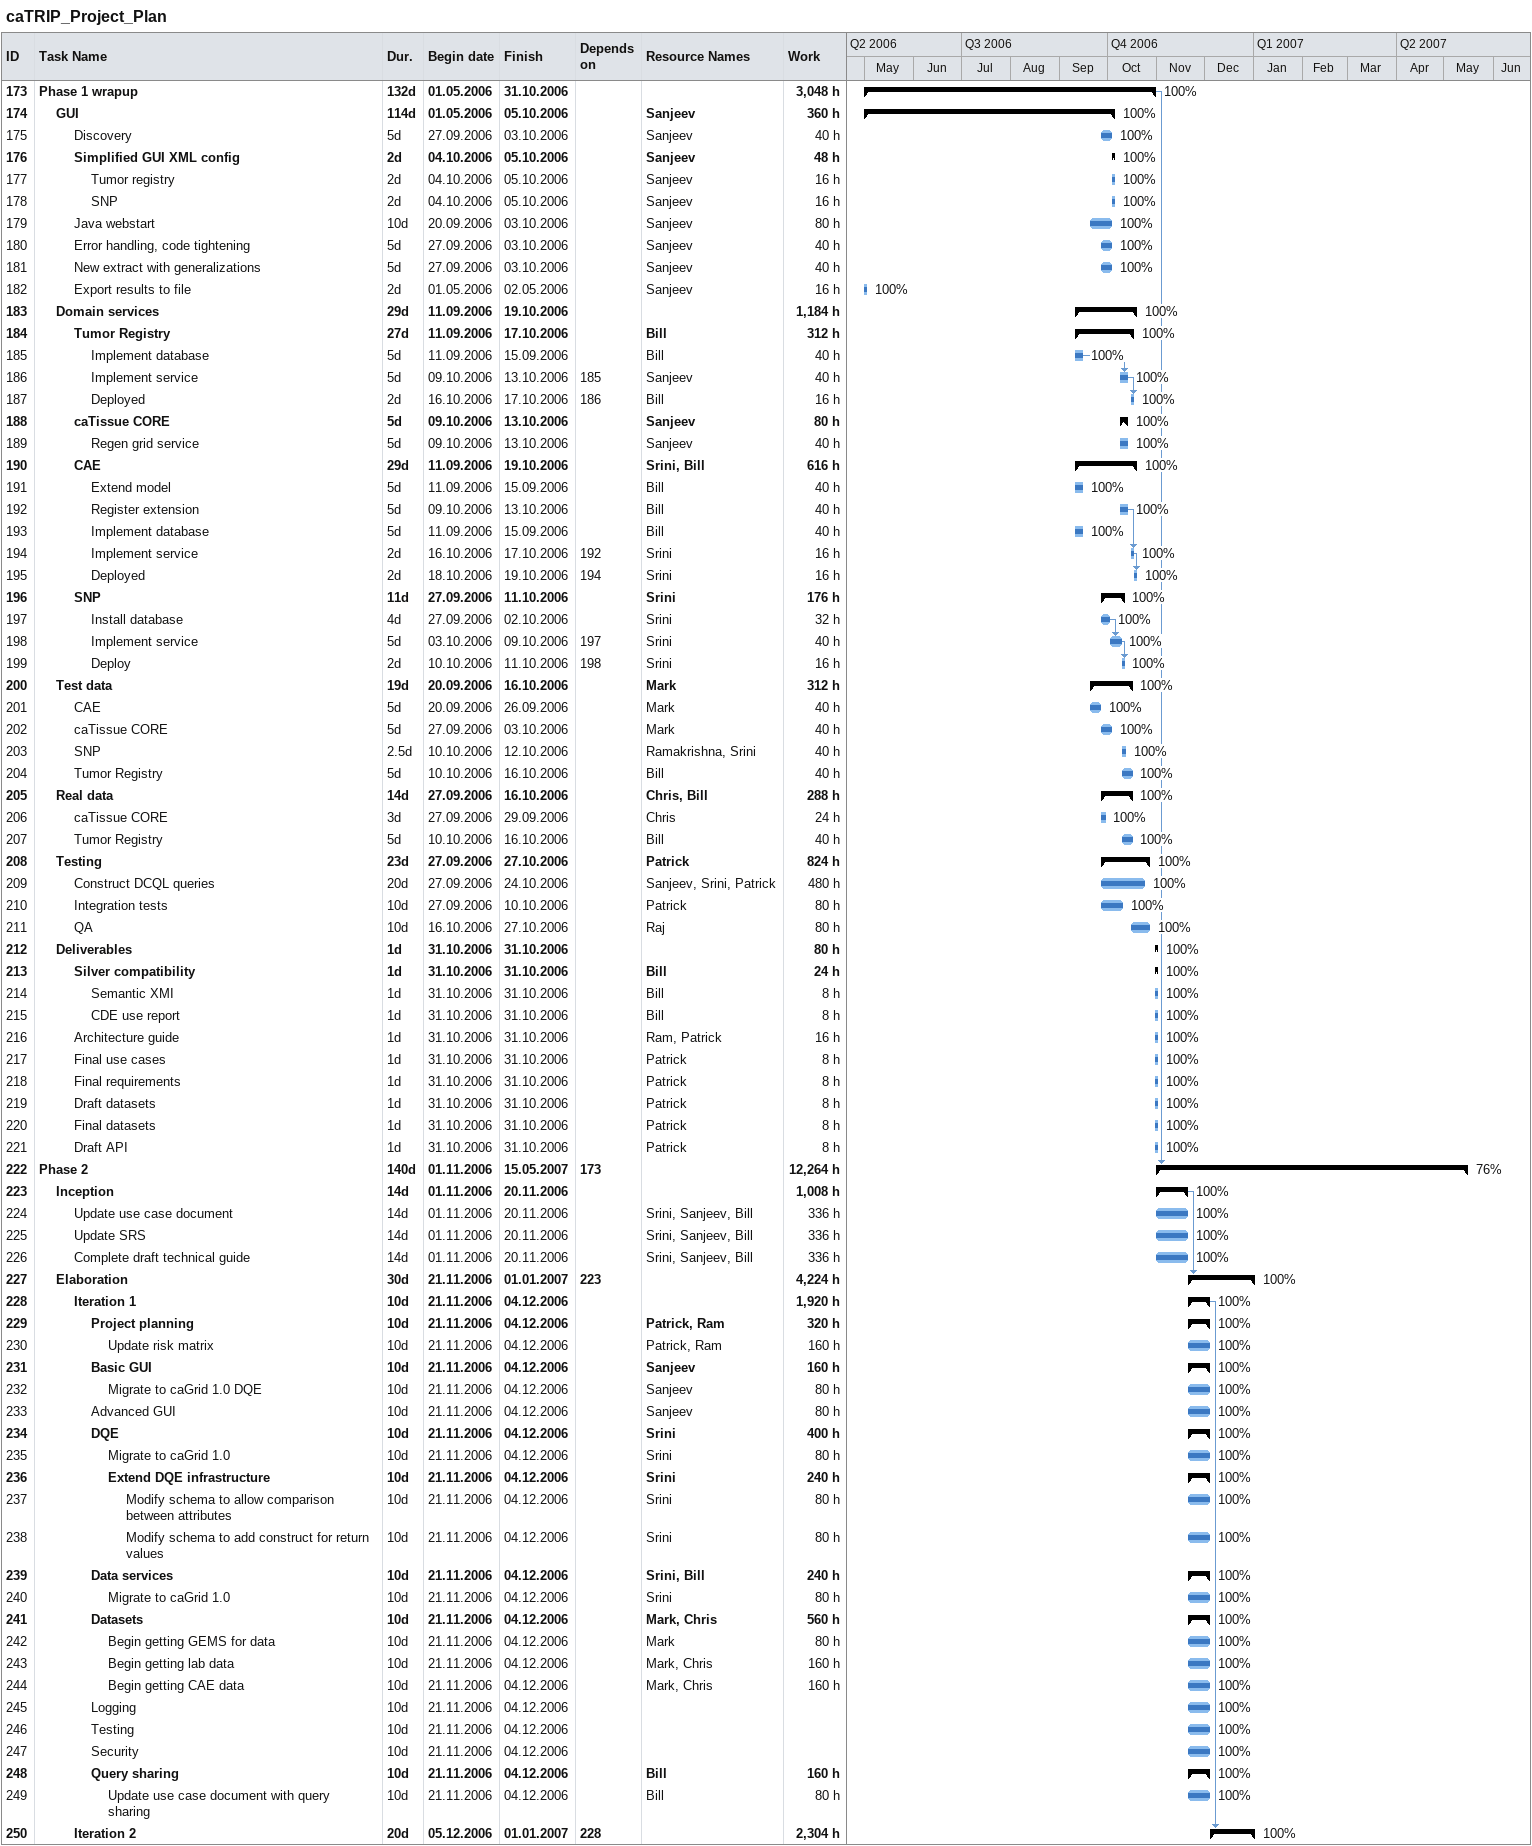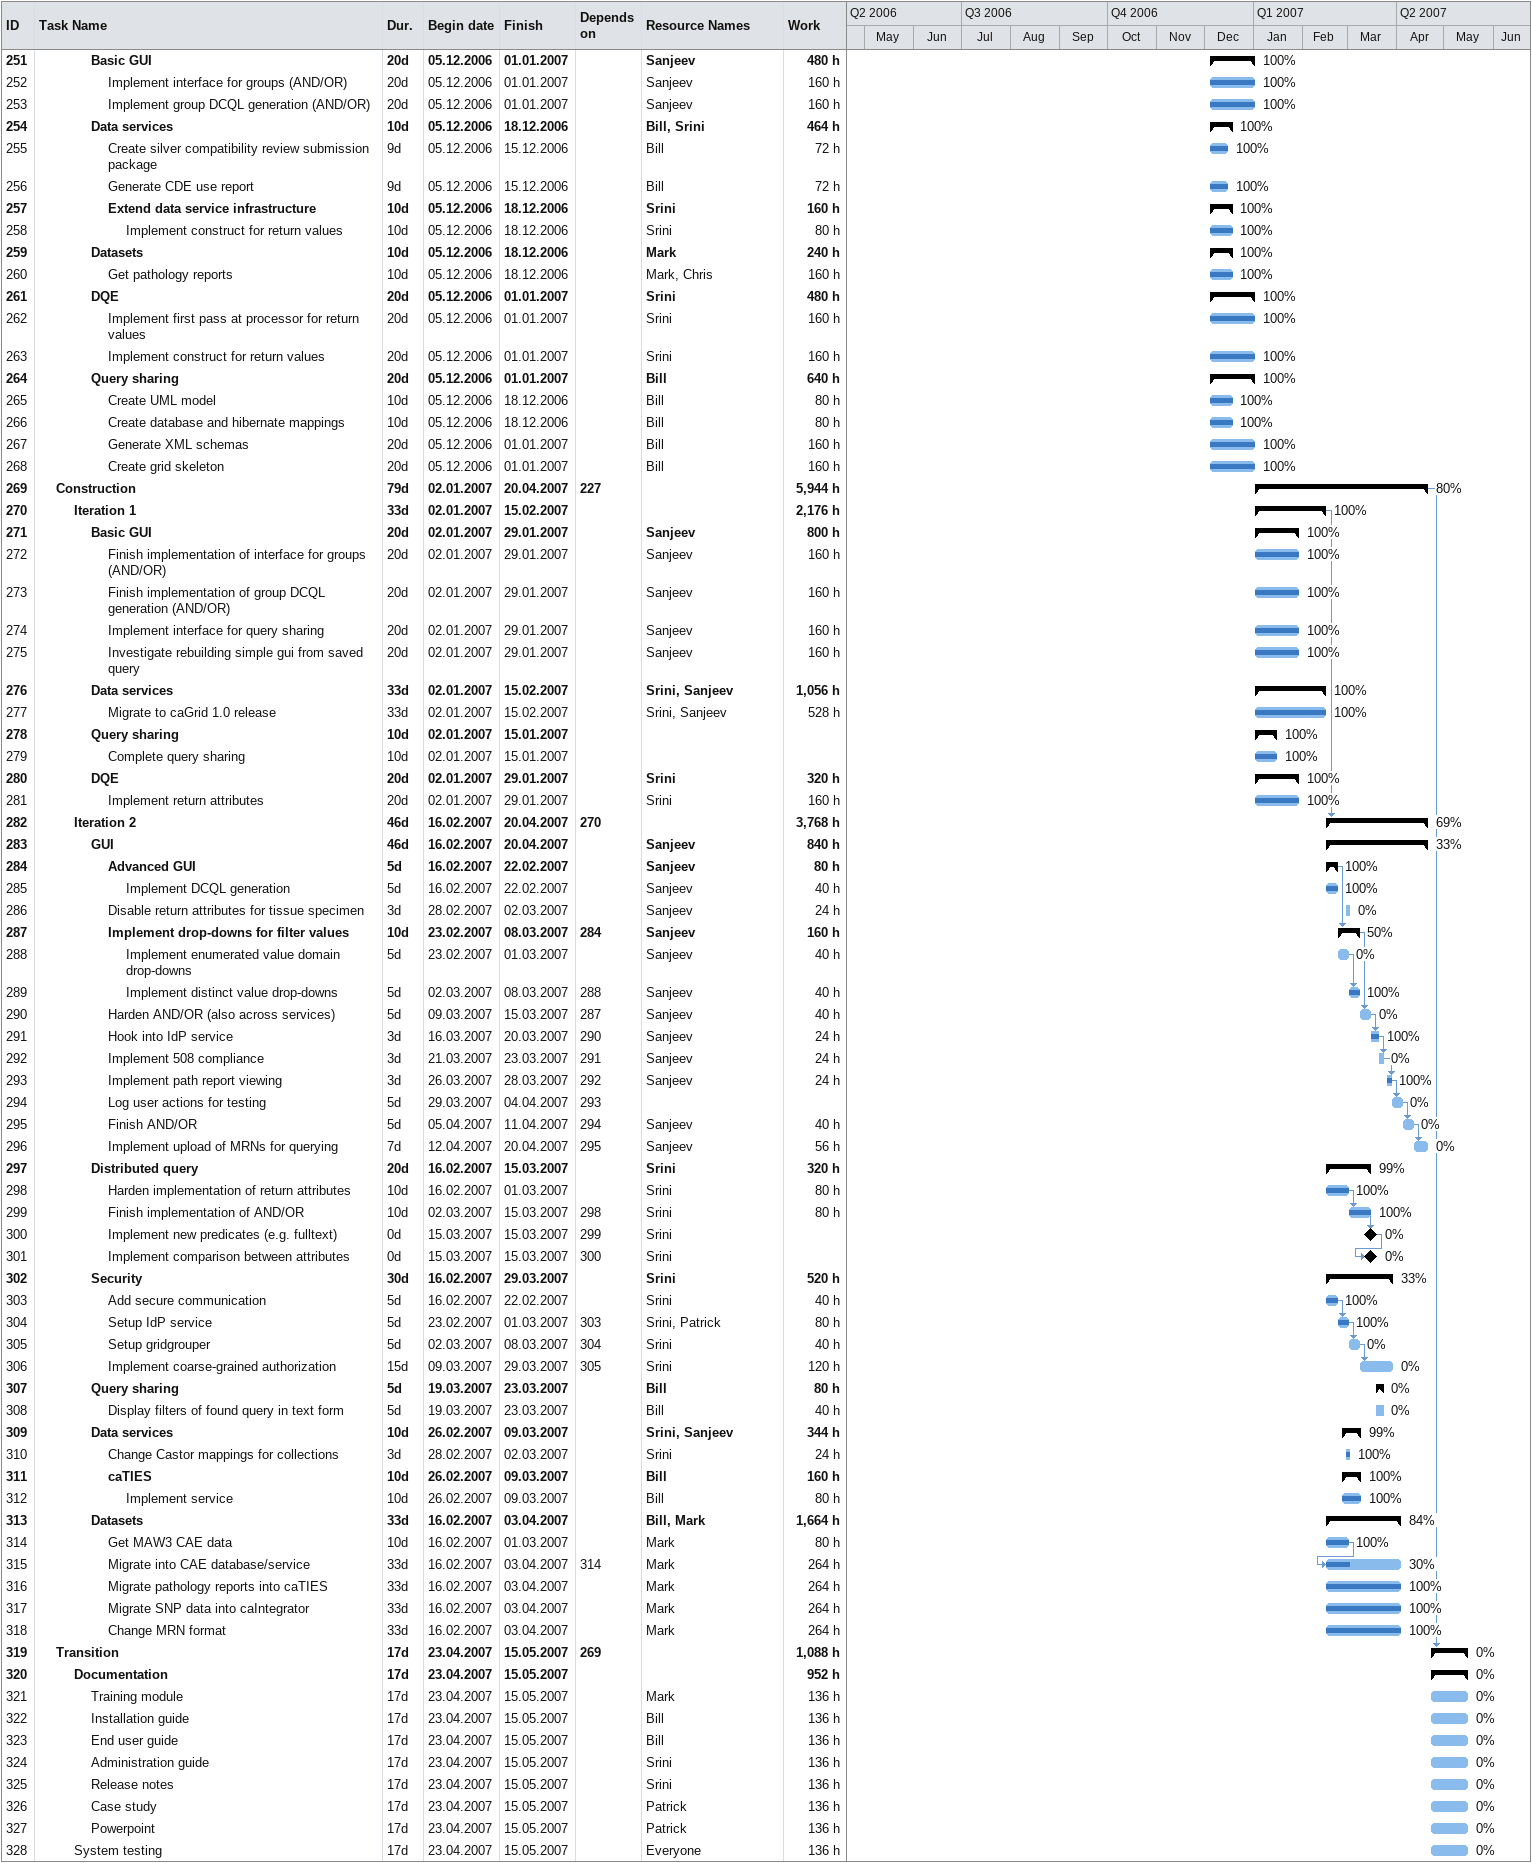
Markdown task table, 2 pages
caTRIP_Project_Plan

| ID | Level | Task | Duration | Start | Finish | Predecessors | Resources | % complete | Work (h) |
|---|---|---|---|---|---|---|---|---|---|
| 173 | 1 | **Phase 1 wrapup** | 132d | 2006-05-01 | 2006-10-31 |  |  | 100 | 3048 |
| 174 | 2 | **GUI** | 114d | 2006-05-01 | 2006-10-05 |  | Sanjeev | 100 | 360 |
| 175 | 3 | Discovery | 5d | 2006-09-27 | 2006-10-03 |  | Sanjeev | 100 | 40 |
| 176 | 3 | **Simplified GUI XML config** | 2d | 2006-10-04 | 2006-10-05 |  | Sanjeev | 100 | 48 |
| 177 | 4 | Tumor registry | 2d | 2006-10-04 | 2006-10-05 |  | Sanjeev | 100 | 16 |
| 178 | 4 | SNP | 2d | 2006-10-04 | 2006-10-05 |  | Sanjeev | 100 | 16 |
| 179 | 3 | Java webstart | 10d | 2006-09-20 | 2006-10-03 |  | Sanjeev | 100 | 80 |
| 180 | 3 | Error handling, code tightening | 5d | 2006-09-27 | 2006-10-03 |  | Sanjeev | 100 | 40 |
| 181 | 3 | New extract with generalizations | 5d | 2006-09-27 | 2006-10-03 |  | Sanjeev | 100 | 40 |
| 182 | 3 | Export results to file | 2d | 2006-05-01 | 2006-05-02 |  | Sanjeev | 100 | 16 |
| 183 | 2 | **Domain services** | 29d | 2006-09-11 | 2006-10-19 |  |  | 100 | 1184 |
| 184 | 3 | **Tumor Registry** | 27d | 2006-09-11 | 2006-10-17 |  | Bill | 100 | 312 |
| 185 | 4 | Implement database | 5d | 2006-09-11 | 2006-09-15 |  | Bill | 100 | 40 |
| 186 | 4 | Implement service | 5d | 2006-10-09 | 2006-10-13 | 185 | Sanjeev | 100 | 40 |
| 187 | 4 | Deployed | 2d | 2006-10-16 | 2006-10-17 | 186 | Bill | 100 | 16 |
| 188 | 3 | **caTissue CORE** | 5d | 2006-10-09 | 2006-10-13 |  | Sanjeev | 100 | 80 |
| 189 | 4 | Regen grid service | 5d | 2006-10-09 | 2006-10-13 |  | Sanjeev | 100 | 40 |
| 190 | 3 | **CAE** | 29d | 2006-09-11 | 2006-10-19 |  | Srini, Bill | 100 | 616 |
| 191 | 4 | Extend model | 5d | 2006-09-11 | 2006-09-15 |  | Bill | 100 | 40 |
| 192 | 4 | Register extension | 5d | 2006-10-09 | 2006-10-13 |  | Bill | 100 | 40 |
| 193 | 4 | Implement database | 5d | 2006-09-11 | 2006-09-15 |  | Bill | 100 | 40 |
| 194 | 4 | Implement service | 2d | 2006-10-16 | 2006-10-17 | 192 | Srini | 100 | 16 |
| 195 | 4 | Deployed | 2d | 2006-10-18 | 2006-10-19 | 194 | Srini | 100 | 16 |
| 196 | 3 | **SNP** | 11d | 2006-09-27 | 2006-10-11 |  | Srini | 100 | 176 |
| 197 | 4 | Install database | 4d | 2006-09-27 | 2006-10-02 |  | Srini | 100 | 32 |
| 198 | 4 | Implement service | 5d | 2006-10-03 | 2006-10-09 | 197 | Srini | 100 | 40 |
| 199 | 4 | Deploy | 2d | 2006-10-10 | 2006-10-11 | 198 | Srini | 100 | 16 |
| 200 | 2 | **Test data** | 19d | 2006-09-20 | 2006-10-16 |  | Mark | 100 | 312 |
| 201 | 3 | CAE | 5d | 2006-09-20 | 2006-09-26 |  | Mark | 100 | 40 |
| 202 | 3 | caTissue CORE | 5d | 2006-09-27 | 2006-10-03 |  | Mark | 100 | 40 |
| 203 | 3 | SNP | 2.5d | 2006-10-10 | 2006-10-12 |  | Ramakrishna, Srini | 100 | 40 |
| 204 | 3 | Tumor Registry | 5d | 2006-10-10 | 2006-10-16 |  | Bill | 100 | 40 |
| 205 | 2 | **Real data** | 14d | 2006-09-27 | 2006-10-16 |  | Chris, Bill | 100 | 288 |
| 206 | 3 | caTissue CORE | 3d | 2006-09-27 | 2006-09-29 |  | Chris | 100 | 24 |
| 207 | 3 | Tumor Registry | 5d | 2006-10-10 | 2006-10-16 |  | Bill | 100 | 40 |
| 208 | 2 | **Testing** | 23d | 2006-09-27 | 2006-10-27 |  | Patrick | 100 | 824 |
| 209 | 3 | Construct DCQL queries | 20d | 2006-09-27 | 2006-10-24 |  | Sanjeev, Srini, Patrick | 100 | 480 |
| 210 | 3 | Integration tests | 10d | 2006-09-27 | 2006-10-10 |  | Patrick | 100 | 80 |
| 211 | 3 | QA | 10d | 2006-10-16 | 2006-10-27 |  | Raj | 100 | 80 |
| 212 | 2 | **Deliverables** | 1d | 2006-10-31 | 2006-10-31 |  |  | 100 | 80 |
| 213 | 3 | **Silver compatibility** | 1d | 2006-10-31 | 2006-10-31 |  | Bill | 100 | 24 |
| 214 | 4 | Semantic XMI | 1d | 2006-10-31 | 2006-10-31 |  | Bill | 100 | 8 |
| 215 | 4 | CDE use report | 1d | 2006-10-31 | 2006-10-31 |  | Bill | 100 | 8 |
| 216 | 3 | Architecture guide | 1d | 2006-10-31 | 2006-10-31 |  | Ram, Patrick | 100 | 16 |
| 217 | 3 | Final use cases | 1d | 2006-10-31 | 2006-10-31 |  | Patrick | 100 | 8 |
| 218 | 3 | Final requirements | 1d | 2006-10-31 | 2006-10-31 |  | Patrick | 100 | 8 |
| 219 | 3 | Draft datasets | 1d | 2006-10-31 | 2006-10-31 |  | Patrick | 100 | 8 |
| 220 | 3 | Final datasets | 1d | 2006-10-31 | 2006-10-31 |  | Patrick | 100 | 8 |
| 221 | 3 | Draft API | 1d | 2006-10-31 | 2006-10-31 |  | Patrick | 100 | 8 |
| 222 | 1 | **Phase 2** | 140d | 2006-11-01 | 2007-05-15 | 173 |  | 76 | 12264 |
| 223 | 2 | **Inception** | 14d | 2006-11-01 | 2006-11-20 |  |  | 100 | 1008 |
| 224 | 3 | Update use case document | 14d | 2006-11-01 | 2006-11-20 |  | Srini, Sanjeev, Bill | 100 | 336 |
| 225 | 3 | Update SRS | 14d | 2006-11-01 | 2006-11-20 |  | Srini, Sanjeev, Bill | 100 | 336 |
| 226 | 3 | Complete draft technical guide | 14d | 2006-11-01 | 2006-11-20 |  | Srini, Sanjeev, Bill | 100 | 336 |
| 227 | 2 | **Elaboration** | 30d | 2006-11-21 | 2007-01-01 | 223 |  | 100 | 4224 |
| 228 | 3 | **Iteration 1** | 10d | 2006-11-21 | 2006-12-04 |  |  | 100 | 1920 |
| 229 | 4 | **Project planning** | 10d | 2006-11-21 | 2006-12-04 |  | Patrick, Ram | 100 | 320 |
| 230 | 5 | Update risk matrix | 10d | 2006-11-21 | 2006-12-04 |  | Patrick, Ram | 100 | 160 |
| 231 | 4 | **Basic GUI** | 10d | 2006-11-21 | 2006-12-04 |  | Sanjeev | 100 | 160 |
| 232 | 5 | Migrate to caGrid 1.0 DQE | 10d | 2006-11-21 | 2006-12-04 |  | Sanjeev | 100 | 80 |
| 233 | 4 | Advanced GUI | 10d | 2006-11-21 | 2006-12-04 |  | Sanjeev | 100 | 80 |
| 234 | 4 | **DQE** | 10d | 2006-11-21 | 2006-12-04 |  | Srini | 100 | 400 |
| 235 | 5 | Migrate to caGrid 1.0 | 10d | 2006-11-21 | 2006-12-04 |  | Srini | 100 | 80 |
| 236 | 5 | **Extend DQE infrastructure** | 10d | 2006-11-21 | 2006-12-04 |  | Srini | 100 | 240 |
| 237 | 6 | Modify schema to allow comparison between attributes | 10d | 2006-11-21 | 2006-12-04 |  | Srini | 100 | 80 |
| 238 | 6 | Modify schema to add construct for return values | 10d | 2006-11-21 | 2006-12-04 |  | Srini | 100 | 80 |
| 239 | 4 | **Data services** | 10d | 2006-11-21 | 2006-12-04 |  | Srini, Bill | 100 | 240 |
| 240 | 5 | Migrate to caGrid 1.0 | 10d | 2006-11-21 | 2006-12-04 |  | Srini | 100 | 80 |
| 241 | 4 | **Datasets** | 10d | 2006-11-21 | 2006-12-04 |  | Mark, Chris | 100 | 560 |
| 242 | 5 | Begin getting GEMS for data | 10d | 2006-11-21 | 2006-12-04 |  | Mark | 100 | 80 |
| 243 | 5 | Begin getting lab data | 10d | 2006-11-21 | 2006-12-04 |  | Mark, Chris | 100 | 160 |
| 244 | 5 | Begin getting CAE data | 10d | 2006-11-21 | 2006-12-04 |  | Mark, Chris | 100 | 160 |
| 245 | 4 | Logging | 10d | 2006-11-21 | 2006-12-04 |  |  | 100 |  |
| 246 | 4 | Testing | 10d | 2006-11-21 | 2006-12-04 |  |  | 100 |  |
| 247 | 4 | Security | 10d | 2006-11-21 | 2006-12-04 |  |  | 100 |  |
| 248 | 4 | **Query sharing** | 10d | 2006-11-21 | 2006-12-04 |  | Bill | 100 | 160 |
| 249 | 5 | Update use case document with query sharing | 10d | 2006-11-21 | 2006-12-04 |  | Bill | 100 | 80 |
| 250 | 3 | **Iteration 2** | 20d | 2006-12-05 | 2007-01-01 | 228 |  | 100 | 2304 |
| 251 | 4 | **Basic GUI** | 20d | 2006-12-05 | 2007-01-01 |  | Sanjeev | 100 | 480 |
| 252 | 5 | Implement interface for groups (AND/OR) | 20d | 2006-12-05 | 2007-01-01 |  | Sanjeev | 100 | 160 |
| 253 | 5 | Implement group DCQL generation (AND/OR) | 20d | 2006-12-05 | 2007-01-01 |  | Sanjeev | 100 | 160 |
| 254 | 4 | **Data services** | 10d | 2006-12-05 | 2006-12-18 |  | Bill, Srini | 100 | 464 |
| 255 | 5 | Create silver compatibility review submission package | 9d | 2006-12-05 | 2006-12-15 |  | Bill | 100 | 72 |
| 256 | 5 | Generate CDE use report | 9d | 2006-12-05 | 2006-12-15 |  | Bill | 100 | 72 |
| 257 | 5 | **Extend data service infrastructure** | 10d | 2006-12-05 | 2006-12-18 |  | Srini | 100 | 160 |
| 258 | 6 | Implement construct for return values | 10d | 2006-12-05 | 2006-12-18 |  | Srini | 100 | 80 |
| 259 | 4 | **Datasets** | 10d | 2006-12-05 | 2006-12-18 |  | Mark | 100 | 240 |
| 260 | 5 | Get pathology reports | 10d | 2006-12-05 | 2006-12-18 |  | Mark, Chris | 100 | 160 |
| 261 | 4 | **DQE** | 20d | 2006-12-05 | 2007-01-01 |  | Srini | 100 | 480 |
| 262 | 5 | Implement first pass at processor for return values | 20d | 2006-12-05 | 2007-01-01 |  | Srini | 100 | 160 |
| 263 | 5 | Implement construct for return values | 20d | 2006-12-05 | 2007-01-01 |  | Srini | 100 | 160 |
| 264 | 4 | **Query sharing** | 20d | 2006-12-05 | 2007-01-01 |  | Bill | 100 | 640 |
| 265 | 5 | Create UML model | 10d | 2006-12-05 | 2006-12-18 |  | Bill | 100 | 80 |
| 266 | 5 | Create database and hibernate mappings | 10d | 2006-12-05 | 2006-12-18 |  | Bill | 100 | 80 |
| 267 | 5 | Generate XML schemas | 20d | 2006-12-05 | 2007-01-01 |  | Bill | 100 | 160 |
| 268 | 5 | Create grid skeleton | 20d | 2006-12-05 | 2007-01-01 |  | Bill | 100 | 160 |
| 269 | 2 | **Construction** | 79d | 2007-01-02 | 2007-04-20 | 227 |  | 80 | 5944 |
| 270 | 3 | **Iteration 1** | 33d | 2007-01-02 | 2007-02-15 |  |  | 100 | 2176 |
| 271 | 4 | **Basic GUI** | 20d | 2007-01-02 | 2007-01-29 |  | Sanjeev | 100 | 800 |
| 272 | 5 | Finish implementation of interface for groups (AND/OR) | 20d | 2007-01-02 | 2007-01-29 |  | Sanjeev | 100 | 160 |
| 273 | 5 | Finish implementation of group DCQL generation (AND/OR) | 20d | 2007-01-02 | 2007-01-29 |  | Sanjeev | 100 | 160 |
| 274 | 5 | Implement interface for query sharing | 20d | 2007-01-02 | 2007-01-29 |  | Sanjeev | 100 | 160 |
| 275 | 5 | Investigate rebuilding simple gui from saved query | 20d | 2007-01-02 | 2007-01-29 |  | Sanjeev | 100 | 160 |
| 276 | 4 | **Data services** | 33d | 2007-01-02 | 2007-02-15 |  | Srini, Sanjeev | 100 | 1056 |
| 277 | 5 | Migrate to caGrid 1.0 release | 33d | 2007-01-02 | 2007-02-15 |  | Srini, Sanjeev | 100 | 528 |
| 278 | 4 | **Query sharing** | 10d | 2007-01-02 | 2007-01-15 |  |  | 100 |  |
| 279 | 5 | Complete query sharing | 10d | 2007-01-02 | 2007-01-15 |  |  | 100 |  |
| 280 | 4 | **DQE** | 20d | 2007-01-02 | 2007-01-29 |  | Srini | 100 | 320 |
| 281 | 5 | Implement return attributes | 20d | 2007-01-02 | 2007-01-29 |  | Srini | 100 | 160 |
| 282 | 3 | **Iteration 2** | 46d | 2007-02-16 | 2007-04-20 | 270 |  | 69 | 3768 |
| 283 | 4 | **GUI** | 46d | 2007-02-16 | 2007-04-20 |  | Sanjeev | 33 | 840 |
| 284 | 5 | **Advanced GUI** | 5d | 2007-02-16 | 2007-02-22 |  | Sanjeev | 100 | 80 |
| 285 | 6 | Implement DCQL generation | 5d | 2007-02-16 | 2007-02-22 |  | Sanjeev | 100 | 40 |
| 286 | 5 | Disable return attributes for tissue specimen | 3d | 2007-02-28 | 2007-03-02 |  | Sanjeev | 0 | 24 |
| 287 | 5 | **Implement drop-downs for filter values** | 10d | 2007-02-23 | 2007-03-08 | 284 | Sanjeev | 50 | 160 |
| 288 | 6 | Implement enumerated value domain drop-downs | 5d | 2007-02-23 | 2007-03-01 |  | Sanjeev | 0 | 40 |
| 289 | 6 | Implement distinct value drop-downs | 5d | 2007-03-02 | 2007-03-08 | 288 | Sanjeev | 100 | 40 |
| 290 | 5 | Harden AND/OR (also across services) | 5d | 2007-03-09 | 2007-03-15 | 287 | Sanjeev | 0 | 40 |
| 291 | 5 | Hook into IdP service | 3d | 2007-03-16 | 2007-03-20 | 290 | Sanjeev | 100 | 24 |
| 292 | 5 | Implement 508 compliance | 3d | 2007-03-21 | 2007-03-23 | 291 | Sanjeev | 0 | 24 |
| 293 | 5 | Implement path report viewing | 3d | 2007-03-26 | 2007-03-28 | 292 | Sanjeev | 100 | 24 |
| 294 | 5 | Log user actions for testing | 5d | 2007-03-29 | 2007-04-04 | 293 |  | 0 |  |
| 295 | 5 | Finish AND/OR | 5d | 2007-04-05 | 2007-04-11 | 294 | Sanjeev | 0 | 40 |
| 296 | 5 | Implement upload of MRNs for querying | 7d | 2007-04-12 | 2007-04-20 | 295 | Sanjeev | 0 | 56 |
| 297 | 4 | **Distributed query** | 20d | 2007-02-16 | 2007-03-15 |  | Srini | 99 | 320 |
| 298 | 5 | Harden implementation of return attributes | 10d | 2007-02-16 | 2007-03-01 |  | Srini | 100 | 80 |
| 299 | 5 | Finish implementation of AND/OR | 10d | 2007-03-02 | 2007-03-15 | 298 | Srini | 100 | 80 |
| 300 | 5 | Implement new predicates (e.g. fulltext) | 0d | 2007-03-15 | 2007-03-15 | 299 | Srini | 0 |  |
| 301 | 5 | Implement comparison between attributes | 0d | 2007-03-15 | 2007-03-15 | 300 | Srini | 0 |  |
| 302 | 4 | **Security** | 30d | 2007-02-16 | 2007-03-29 |  | Srini | 33 | 520 |
| 303 | 5 | Add secure communication | 5d | 2007-02-16 | 2007-02-22 |  | Srini | 100 | 40 |
| 304 | 5 | Setup IdP service | 5d | 2007-02-23 | 2007-03-01 | 303 | Srini, Patrick | 100 | 80 |
| 305 | 5 | Setup gridgrouper | 5d | 2007-03-02 | 2007-03-08 | 304 | Srini | 0 | 40 |
| 306 | 5 | Implement coarse-grained authorization | 15d | 2007-03-09 | 2007-03-29 | 305 | Srini | 0 | 120 |
| 307 | 4 | **Query sharing** | 5d | 2007-03-19 | 2007-03-23 |  | Bill | 0 | 80 |
| 308 | 5 | Display filters of found query in text form | 5d | 2007-03-19 | 2007-03-23 |  | Bill | 0 | 40 |
| 309 | 4 | **Data services** | 10d | 2007-02-26 | 2007-03-09 |  | Srini, Sanjeev | 99 | 344 |
| 310 | 5 | Change Castor mappings for collections | 3d | 2007-02-28 | 2007-03-02 |  | Srini | 100 | 24 |
| 311 | 5 | **caTIES** | 10d | 2007-02-26 | 2007-03-09 |  | Bill | 100 | 160 |
| 312 | 6 | Implement service | 10d | 2007-02-26 | 2007-03-09 |  | Bill | 100 | 80 |
| 313 | 4 | **Datasets** | 33d | 2007-02-16 | 2007-04-03 |  | Bill, Mark | 84 | 1664 |
| 314 | 5 | Get MAW3 CAE data | 10d | 2007-02-16 | 2007-03-01 |  | Mark | 100 | 80 |
| 315 | 5 | Migrate into CAE database/service | 33d | 2007-02-16 | 2007-04-03 | 314 | Mark | 30 | 264 |
| 316 | 5 | Migrate pathology reports into caTIES | 33d | 2007-02-16 | 2007-04-03 |  | Mark | 100 | 264 |
| 317 | 5 | Migrate SNP data into caIntegrator | 33d | 2007-02-16 | 2007-04-03 |  | Mark | 100 | 264 |
| 318 | 5 | Change MRN format | 33d | 2007-02-16 | 2007-04-03 |  | Mark | 100 | 264 |
| 319 | 2 | **Transition** | 17d | 2007-04-23 | 2007-05-15 | 269 |  | 0 | 1088 |
| 320 | 3 | **Documentation** | 17d | 2007-04-23 | 2007-05-15 |  |  | 0 | 952 |
| 321 | 4 | Training module | 17d | 2007-04-23 | 2007-05-15 |  | Mark | 0 | 136 |
| 322 | 4 | Installation guide | 17d | 2007-04-23 | 2007-05-15 |  | Bill | 0 | 136 |
| 323 | 4 | End user guide | 17d | 2007-04-23 | 2007-05-15 |  | Bill | 0 | 136 |
| 324 | 4 | Administration guide | 17d | 2007-04-23 | 2007-05-15 |  | Srini | 0 | 136 |
| 325 | 4 | Release notes | 17d | 2007-04-23 | 2007-05-15 |  | Srini | 0 | 136 |
| 326 | 4 | Case study | 17d | 2007-04-23 | 2007-05-15 |  | Patrick | 0 | 136 |
| 327 | 4 | Powerpoint | 17d | 2007-04-23 | 2007-05-15 |  | Patrick | 0 | 136 |
| 328 | 3 | System testing | 17d | 2007-04-23 | 2007-05-15 |  | Everyone | 0 | 136 |
